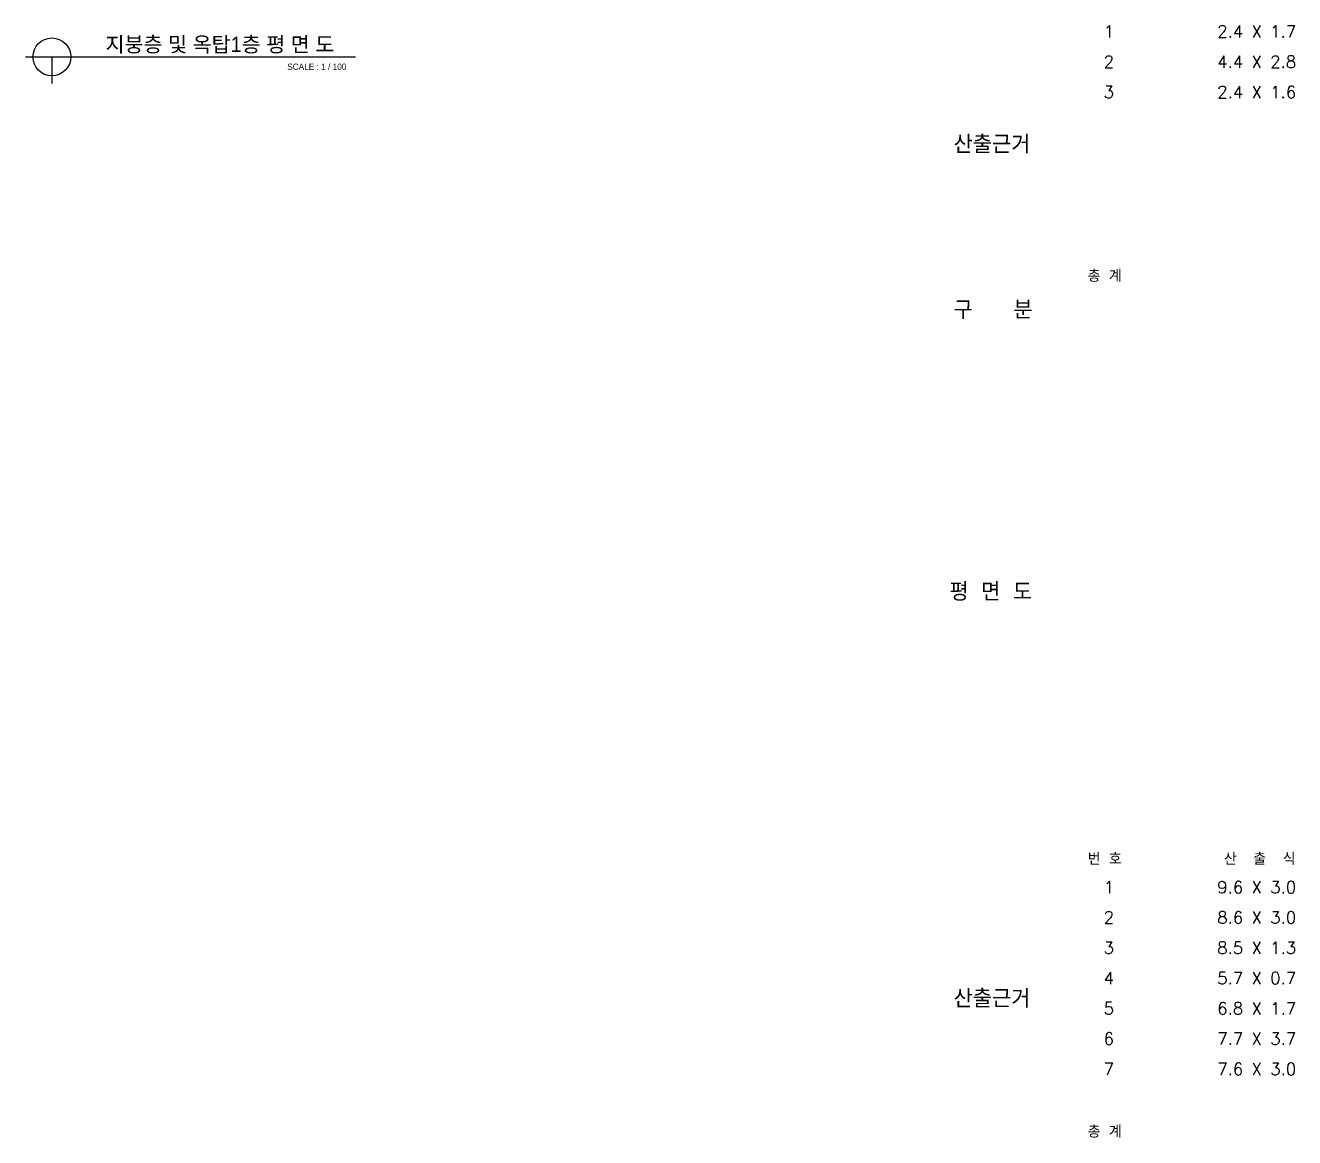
# Model space of a CAD drawing. Header units: millimetres. Extents: x 5537433 to 5830173, y -900794 to -778623.
# Drawn here: x 5717792 to 5768053, y -872398 to -828354 of the extents above; entities that cross this region are included whole.
import ezdxf

# ---------------------------------------------------------------- set-up
doc = ezdxf.new("R2010")
doc.units = ezdxf.units.MM
doc.header["$LTSCALE"] = 100
doc.layers.add('60', color=60, linetype='CONTINUOUS')
doc.layers.add('COL', color=2, linetype='CONTINUOUS')
doc.styles.add('2', font='')
doc.styles.add('GHS', font='ROMANS.shx', dxfattribs={"bigfont": 'GHS.shx'})
doc.styles.get('2').set_extended_font_data('HYtbrB')

msp = doc.modelspace()

# ---------------------------------------------------------------- linework, layer by layer
at = {"layer": 'COL'}
for p, q in [((5717791.9, -829602.2), (5730870.2, -829602.2)), ((5718841.9, -829602.2), (5718841.9, -830652.2))]:
    msp.add_line(p, q, dxfattribs=at)
msp.add_circle((5718841.9, -829602.2), 750, dxfattribs=at)

# ---------------------------------------------------------------- texts
at = {"layer": '60'}
for s, height, style, p in [('지붕층 및 옥탑1층 평 면 도', 600, '2', (5720965, -829405.8)), ('1', 480, 'GHS', (5760489.3, -828833.9)), ('2.4 X 1.7', 480, 'GHS', (5764987.2, -828834.7)), ('2', 480, 'GHS', (5760489.3, -830033.9)), ('4.4 X 2.8', 480, 'GHS', (5764987.2, -830034.7)), ('SCALE : 1 / 100', 250, '2', (5728159.7, -830116.4)), ('3', 480, 'GHS', (5760489.3, -831233.9)), ('2.4 X 1.6', 480, 'GHS', (5764987.2, -831234.7)), ('산출근거', 720, 'GHS', (5754545.5, -833424.2)), ('총 계', 480, 'GHS', (5759860.6, -838512.7)), ('구   분', 720, 'GHS', (5754545.5, -839978.8)), ('평 면 도', 720, 'GHS', (5754384.9, -851143.5)), ('번 호', 480, 'GHS', (5759860.6, -861599.3)), ('산  출  식', 480, 'GHS', (5765250.7, -861599.3)), ('1', 480, 'GHS', (5760489.4, -862720.6)), ('9.6 X 3.0', 480, 'GHS', (5764987.4, -862721.3)), ('2', 480, 'GHS', (5760489.4, -863920.6)), ('8.6 X 3.0', 480, 'GHS', (5764987.4, -863921.3)), ('3', 480, 'GHS', (5760489.4, -865120.6)), ('8.5 X 1.3', 480, 'GHS', (5764987.4, -865121.3)), ('4', 480, 'GHS', (5760489.4, -866320.6)), ('5.7 X 0.7', 480, 'GHS', (5764987.4, -866321.3)), ('산출근거', 720, 'GHS', (5754545.5, -867251.4)), ('5', 480, 'GHS', (5760489.4, -867520.6)), ('6.8 X 1.7', 480, 'GHS', (5764987.4, -867521.3)), ('6', 480, 'GHS', (5760489.4, -868720.6)), ('7.7 X 3.7', 480, 'GHS', (5764987.4, -868721.3)), ('7', 480, 'GHS', (5760489.4, -869920.6)), ('7.6 X 3.0', 480, 'GHS', (5764987.4, -869921.3)), ('총 계', 480, 'GHS', (5759860.7, -872399.3))]:
    msp.add_text(s, height=height, dxfattribs=dict(at, style=style)).set_placement(p)

doc.saveas('drawing.dxf')
